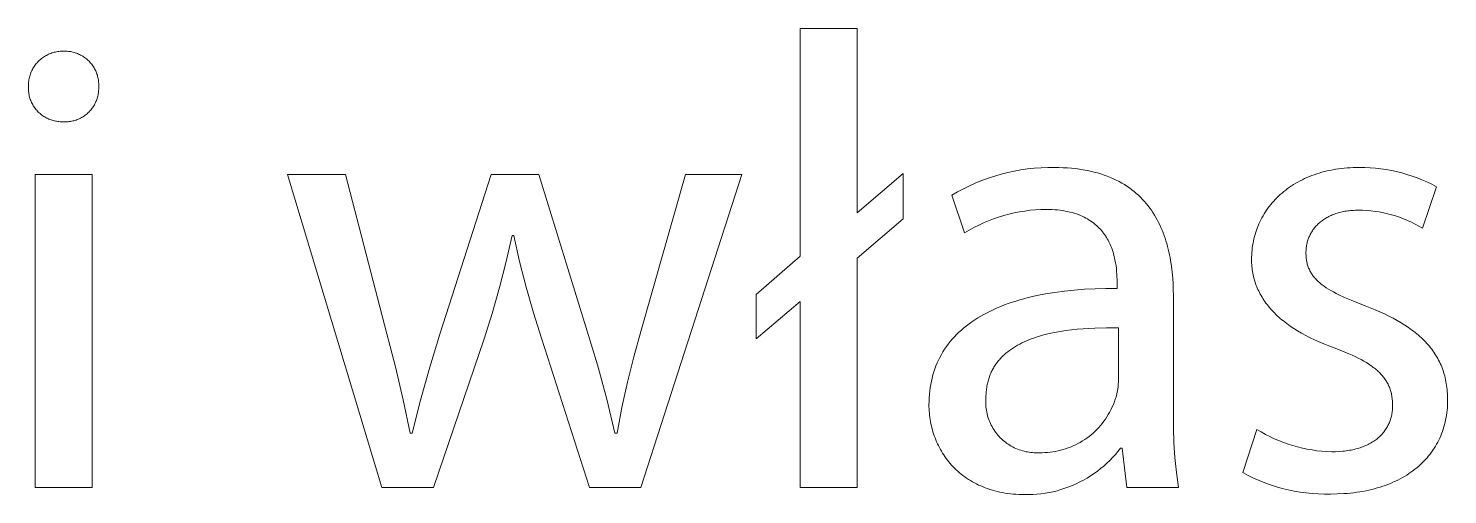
# Model space of a CAD drawing. Header units: millimetres. Extents: x -582 to 3448, y -204 to 2611.
# Drawn here: x 2767 to 2855.6, y -137.2 to -108.1 of the extents above; entities that cross this region are included whole.
import ezdxf

# ---------------------------------------------------------------- set-up
doc = ezdxf.new("R2010")
doc.units = ezdxf.units.MM
doc.header["$MEASUREMENT"] = 0
doc.layers.add('Domyślny', color=7, linetype='Continuous', true_color=0x000000)

msp = doc.modelspace()

# ---------------------------------------------------------------- linework, layer by layer
at = {"layer": 'Domyślny', "color": 18, "lineweight": 15, "true_color": 0x000000}
for p, q in [((2815.176, -122.287), (2815.176, -108.074)), ((2815.176, -108.074), (2818.745, -108.074)), ((2818.745, -108.074), (2818.745, -119.589)), ((2767.932, -109.873), (2767.995, -109.832)), ((2767.995, -109.832), (2768.058, -109.793)), ((2768.058, -109.793), (2768.123, -109.756)), ((2768.123, -109.756), (2768.19, -109.722)), ((2768.19, -109.722), (2768.257, -109.69)), ((2768.257, -109.69), (2768.325, -109.66)), ((2768.325, -109.66), (2768.395, -109.633)), ((2768.395, -109.633), (2768.465, -109.608)), ((2768.465, -109.608), (2768.536, -109.585)), ((2768.536, -109.585), (2768.608, -109.565)), ((2768.608, -109.565), (2768.681, -109.548)), ((2768.681, -109.548), (2768.754, -109.533)), ((2768.754, -109.533), (2768.827, -109.52)), ((2768.827, -109.52), (2768.901, -109.511)), ((2768.901, -109.511), (2768.976, -109.503)), ((2768.976, -109.503), (2769.05, -109.499)), ((2769.05, -109.499), (2769.125, -109.496)), ((2769.125, -109.496), (2769.199, -109.497)), ((2769.199, -109.497), (2769.273, -109.495)), ((2769.273, -109.495), (2769.346, -109.496)), ((2769.346, -109.496), (2769.419, -109.5)), ((2769.419, -109.5), (2769.492, -109.506)), ((2769.492, -109.506), (2769.565, -109.515)), ((2769.565, -109.515), (2769.637, -109.526)), ((2769.637, -109.526), (2769.709, -109.539)), ((2769.709, -109.539), (2769.78, -109.555)), ((2769.78, -109.555), (2769.851, -109.574)), ((2769.851, -109.574), (2769.921, -109.595)), ((2769.921, -109.595), (2769.991, -109.619)), ((2769.991, -109.619), (2770.059, -109.644)), ((2770.059, -109.644), (2770.127, -109.673)), ((2770.127, -109.673), (2770.193, -109.703)), ((2770.193, -109.703), (2770.259, -109.736)), ((2770.259, -109.736), (2770.323, -109.771)), ((2770.323, -109.771), (2770.386, -109.808)), ((2770.386, -109.808), (2770.448, -109.848)), ((2770.448, -109.848), (2770.508, -109.889)), ((2767.18, -110.78), (2767.211, -110.712)), ((2767.211, -110.712), (2767.245, -110.646)), ((2767.245, -110.646), (2767.28, -110.58)), ((2767.28, -110.58), (2767.319, -110.516)), ((2767.319, -110.516), (2767.359, -110.453)), ((2767.359, -110.453), (2767.401, -110.392)), ((2767.401, -110.392), (2767.446, -110.332)), ((2767.446, -110.332), (2767.493, -110.274)), ((2767.493, -110.274), (2767.541, -110.217)), ((2767.541, -110.217), (2767.592, -110.162)), ((2767.592, -110.162), (2767.644, -110.109)), ((2767.644, -110.109), (2767.699, -110.058)), ((2767.699, -110.058), (2767.755, -110.009)), ((2767.755, -110.009), (2767.812, -109.961)), ((2767.812, -109.961), (2767.872, -109.916)), ((2767.872, -109.916), (2767.932, -109.873)), ((2770.508, -109.889), (2770.567, -109.933)), ((2770.567, -109.933), (2770.624, -109.979)), ((2770.624, -109.979), (2770.68, -110.026)), ((2770.68, -110.026), (2770.734, -110.076)), ((2770.734, -110.076), (2770.786, -110.127)), ((2770.786, -110.127), (2770.836, -110.18)), ((2770.836, -110.18), (2770.885, -110.235)), ((2770.885, -110.235), (2770.931, -110.291)), ((2770.931, -110.291), (2770.976, -110.35)), ((2770.976, -110.35), (2771.019, -110.409)), ((2771.019, -110.409), (2771.059, -110.47)), ((2771.059, -110.47), (2771.097, -110.533)), ((2771.097, -110.533), (2771.133, -110.596)), ((2771.133, -110.596), (2771.167, -110.661)), ((2771.167, -110.661), (2771.199, -110.727)), ((2771.199, -110.727), (2771.228, -110.794)), ((2766.997, -111.65), (2766.998, -111.576)), ((2766.998, -111.576), (2767.002, -111.501)), ((2767.002, -111.501), (2767.008, -111.427)), ((2767.008, -111.427), (2767.017, -111.353)), ((2767.017, -111.353), (2767.029, -111.279)), ((2767.029, -111.279), (2767.043, -111.206)), ((2767.043, -111.206), (2767.059, -111.133)), ((2767.059, -111.133), (2767.079, -111.061)), ((2767.079, -111.061), (2767.1, -110.989)), ((2767.1, -110.989), (2767.124, -110.919)), ((2767.124, -110.919), (2767.151, -110.849)), ((2767.151, -110.849), (2767.18, -110.78)), ((2771.228, -110.794), (2771.255, -110.862)), ((2771.255, -110.862), (2771.28, -110.931)), ((2771.28, -110.931), (2771.302, -111.001)), ((2771.302, -111.001), (2771.322, -111.072)), ((2771.322, -111.072), (2771.339, -111.143)), ((2771.339, -111.143), (2771.354, -111.215)), ((2771.354, -111.215), (2771.366, -111.287)), ((2771.366, -111.287), (2771.376, -111.359)), ((2771.376, -111.359), (2771.383, -111.432)), ((2771.383, -111.432), (2771.388, -111.505)), ((2771.388, -111.505), (2771.39, -111.578)), ((2771.39, -111.578), (2771.39, -111.652)), ((2766.998, -111.725), (2766.997, -111.65)), ((2766.997, -111.797), (2766.998, -111.725)), ((2766.998, -111.869), (2766.997, -111.797)), ((2767.001, -111.941), (2766.998, -111.869)), ((2767.007, -112.013), (2767.001, -111.941)), ((2767.016, -112.085), (2767.007, -112.013)), ((2767.027, -112.157), (2767.016, -112.085)), ((2767.04, -112.228), (2767.027, -112.157)), ((2767.056, -112.298), (2767.04, -112.228)), ((2767.074, -112.368), (2767.056, -112.298)), ((2767.095, -112.437), (2767.074, -112.368)), ((2767.118, -112.506), (2767.095, -112.437)), ((2767.144, -112.574), (2767.118, -112.506)), ((2771.269, -112.508), (2771.243, -112.576)), ((2771.292, -112.44), (2771.269, -112.508)), ((2771.312, -112.37), (2771.292, -112.44)), ((2771.331, -112.3), (2771.312, -112.37)), ((2771.346, -112.229), (2771.331, -112.3)), ((2771.36, -112.158), (2771.346, -112.229)), ((2771.37, -112.086), (2771.36, -112.158)), ((2771.379, -112.014), (2771.37, -112.086)), ((2771.384, -111.942), (2771.379, -112.014)), ((2771.388, -111.87), (2771.384, -111.942)), ((2771.39, -111.652), (2771.387, -111.725)), ((2771.387, -111.725), (2771.389, -111.797)), ((2771.389, -111.797), (2771.388, -111.87)), ((2767.171, -112.64), (2767.144, -112.574)), ((2767.201, -112.706), (2767.171, -112.64)), ((2767.234, -112.771), (2767.201, -112.706)), ((2767.268, -112.834), (2767.234, -112.771)), ((2767.305, -112.897), (2767.268, -112.834)), ((2767.343, -112.958), (2767.305, -112.897)), ((2767.384, -113.017), (2767.343, -112.958)), ((2767.427, -113.075), (2767.384, -113.017)), ((2767.472, -113.132), (2767.427, -113.075)), ((2767.519, -113.187), (2767.472, -113.132)), ((2767.567, -113.241), (2767.519, -113.187)), ((2767.618, -113.292), (2767.567, -113.241)), ((2767.67, -113.342), (2767.618, -113.292)), ((2767.724, -113.39), (2767.67, -113.342)), ((2767.779, -113.437), (2767.724, -113.39)), ((2770.663, -113.396), (2770.607, -113.443)), ((2770.717, -113.348), (2770.663, -113.396)), ((2770.769, -113.298), (2770.717, -113.348)), ((2770.819, -113.246), (2770.769, -113.298)), ((2770.868, -113.192), (2770.819, -113.246)), ((2770.915, -113.137), (2770.868, -113.192)), ((2770.96, -113.08), (2770.915, -113.137)), ((2771.003, -113.022), (2770.96, -113.08)), ((2771.044, -112.962), (2771.003, -113.022)), ((2771.083, -112.901), (2771.044, -112.962)), ((2771.119, -112.838), (2771.083, -112.901)), ((2771.154, -112.774), (2771.119, -112.838)), ((2771.186, -112.709), (2771.154, -112.774)), ((2771.216, -112.643), (2771.186, -112.709)), ((2771.243, -112.576), (2771.216, -112.643)), ((2767.837, -113.481), (2767.779, -113.437)), ((2767.895, -113.523), (2767.837, -113.481)), ((2767.955, -113.563), (2767.895, -113.523)), ((2768.017, -113.602), (2767.955, -113.563)), ((2768.079, -113.638), (2768.017, -113.602)), ((2768.143, -113.672), (2768.079, -113.638)), ((2768.208, -113.703), (2768.143, -113.672)), ((2768.274, -113.733), (2768.208, -113.703)), ((2768.341, -113.76), (2768.274, -113.733)), ((2768.409, -113.784), (2768.341, -113.76)), ((2768.478, -113.807), (2768.409, -113.784)), ((2768.547, -113.827), (2768.478, -113.807)), ((2768.617, -113.844), (2768.547, -113.827)), ((2768.688, -113.86), (2768.617, -113.844)), ((2768.759, -113.872), (2768.688, -113.86)), ((2768.83, -113.883), (2768.759, -113.872)), ((2768.902, -113.89), (2768.83, -113.883)), ((2768.974, -113.896), (2768.902, -113.89)), ((2769.047, -113.899), (2768.974, -113.896)), ((2769.119, -113.899), (2769.047, -113.899)), ((2769.191, -113.904), (2769.119, -113.899)), ((2769.264, -113.906), (2769.191, -113.904)), ((2769.336, -113.906), (2769.264, -113.906)), ((2769.409, -113.903), (2769.336, -113.906)), ((2769.481, -113.898), (2769.409, -113.903)), ((2769.553, -113.89), (2769.481, -113.898)), ((2769.625, -113.88), (2769.553, -113.89)), ((2769.696, -113.867), (2769.625, -113.88)), ((2769.767, -113.852), (2769.696, -113.867)), ((2769.837, -113.834), (2769.767, -113.852)), ((2769.907, -113.814), (2769.837, -113.834)), ((2769.976, -113.792), (2769.907, -113.814)), ((2770.044, -113.767), (2769.976, -113.792)), ((2770.111, -113.74), (2770.044, -113.767)), ((2770.177, -113.71), (2770.111, -113.74)), ((2770.242, -113.678), (2770.177, -113.71)), ((2770.306, -113.644), (2770.242, -113.678)), ((2770.369, -113.608), (2770.306, -113.644)), ((2770.431, -113.57), (2770.369, -113.608)), ((2770.491, -113.53), (2770.431, -113.57)), ((2770.55, -113.487), (2770.491, -113.53)), ((2770.607, -113.443), (2770.55, -113.487)), ((2828.548, -116.982), (2828.963, -116.908)), ((2828.963, -116.908), (2829.379, -116.848)), ((2829.379, -116.848), (2829.797, -116.803)), ((2829.797, -116.803), (2830.217, -116.773)), ((2830.217, -116.773), (2830.637, -116.756)), ((2830.637, -116.756), (2831.058, -116.755)), ((2831.058, -116.755), (2831.334, -116.758)), ((2831.334, -116.758), (2831.603, -116.767)), ((2831.603, -116.767), (2831.866, -116.781)), ((2831.866, -116.781), (2832.123, -116.802)), ((2832.123, -116.802), (2832.373, -116.827)), ((2832.373, -116.827), (2832.617, -116.859)), ((2832.617, -116.859), (2832.855, -116.896)), ((2832.855, -116.896), (2833.087, -116.938)), ((2833.087, -116.938), (2833.313, -116.985)), ((2848.082, -116.971), (2848.252, -116.934)), ((2848.252, -116.934), (2848.425, -116.9)), ((2848.425, -116.9), (2848.6, -116.869)), ((2848.6, -116.869), (2848.778, -116.842)), ((2848.778, -116.842), (2848.959, -116.818)), ((2848.959, -116.818), (2849.142, -116.797)), ((2849.142, -116.797), (2849.328, -116.781)), ((2849.328, -116.781), (2849.516, -116.768)), ((2849.516, -116.768), (2849.707, -116.758)), ((2849.707, -116.758), (2849.9, -116.753)), ((2849.9, -116.753), (2850.096, -116.751)), ((2850.096, -116.751), (2850.43, -116.754)), ((2850.43, -116.754), (2850.763, -116.769)), ((2850.763, -116.769), (2851.096, -116.795)), ((2851.096, -116.795), (2851.428, -116.832)), ((2851.428, -116.832), (2851.758, -116.88)), ((2851.758, -116.88), (2852.087, -116.939)), ((2852.087, -116.939), (2852.413, -117.01)), ((2767.428, -117.2), (2770.984, -117.2)), ((2767.428, -136.727), (2767.428, -117.2)), ((2770.984, -117.2), (2770.984, -136.727)), ((2789.069, -136.726), (2783.163, -117.199)), ((2783.163, -117.199), (2786.8, -117.199)), ((2786.8, -117.199), (2789.377, -127.13)), ((2792.679, -127.157), (2795.886, -117.199)), ((2795.886, -117.199), (2798.866, -117.199)), ((2798.866, -117.199), (2801.885, -126.969)), ((2805.24, -126.996), (2808.018, -117.199)), ((2811.535, -117.199), (2805.24, -136.726)), ((2808.018, -117.199), (2811.535, -117.199)), ((2818.745, -119.589), (2821.604, -117.12)), ((2821.604, -117.12), (2821.604, -119.952)), ((2825.756, -117.894), (2826.14, -117.722)), ((2826.14, -117.722), (2826.53, -117.565)), ((2826.53, -117.565), (2826.925, -117.42)), ((2826.925, -117.42), (2827.325, -117.29)), ((2827.325, -117.29), (2827.729, -117.173)), ((2827.729, -117.173), (2828.137, -117.071)), ((2828.137, -117.071), (2828.548, -116.982)), ((2833.313, -116.985), (2833.533, -117.037)), ((2833.533, -117.037), (2833.747, -117.095)), ((2833.747, -117.095), (2833.955, -117.157)), ((2833.955, -117.157), (2834.158, -117.224)), ((2834.158, -117.224), (2834.354, -117.296)), ((2834.354, -117.296), (2834.545, -117.373)), ((2834.545, -117.373), (2834.731, -117.454)), ((2834.731, -117.454), (2834.911, -117.539)), ((2834.911, -117.539), (2835.086, -117.629)), ((2835.086, -117.629), (2835.255, -117.723)), ((2835.255, -117.723), (2835.419, -117.821)), ((2835.419, -117.821), (2835.578, -117.923)), ((2845.859, -117.901), (2845.987, -117.819)), ((2845.987, -117.819), (2846.118, -117.74)), ((2846.118, -117.74), (2846.252, -117.664)), ((2846.252, -117.664), (2846.389, -117.59)), ((2846.389, -117.59), (2846.529, -117.519)), ((2846.529, -117.519), (2846.672, -117.45)), ((2846.672, -117.45), (2846.818, -117.385)), ((2846.818, -117.385), (2846.966, -117.323)), ((2846.966, -117.323), (2847.117, -117.263)), ((2847.117, -117.263), (2847.271, -117.207)), ((2847.271, -117.207), (2847.428, -117.153)), ((2847.428, -117.153), (2847.587, -117.103)), ((2847.587, -117.103), (2847.749, -117.056)), ((2847.749, -117.056), (2847.914, -117.012)), ((2847.914, -117.012), (2848.082, -116.971)), ((2852.413, -117.01), (2852.737, -117.091)), ((2852.737, -117.091), (2853.057, -117.183)), ((2853.057, -117.183), (2853.375, -117.286)), ((2853.375, -117.286), (2853.689, -117.4)), ((2853.689, -117.4), (2853.999, -117.524)), ((2853.999, -117.524), (2854.304, -117.659)), ((2854.304, -117.659), (2854.605, -117.804)), ((2854.605, -117.804), (2854.901, -117.959)), ((2824.642, -118.486), (2825.007, -118.276)), ((2825.448, -120.835), (2824.642, -118.486)), ((2825.007, -118.276), (2825.378, -118.078)), ((2825.378, -118.078), (2825.756, -117.894)), ((2835.578, -117.923), (2835.732, -118.029)), ((2835.732, -118.029), (2835.881, -118.139)), ((2835.881, -118.139), (2836.024, -118.252)), ((2836.024, -118.252), (2836.163, -118.37)), ((2836.163, -118.37), (2836.297, -118.49)), ((2836.297, -118.49), (2836.426, -118.615)), ((2836.426, -118.615), (2836.551, -118.742)), ((2844.84, -118.749), (2844.941, -118.645)), ((2844.941, -118.645), (2845.045, -118.544)), ((2845.045, -118.544), (2845.152, -118.445)), ((2845.152, -118.445), (2845.262, -118.348)), ((2845.262, -118.348), (2845.376, -118.254)), ((2845.376, -118.254), (2845.492, -118.162)), ((2845.492, -118.162), (2845.611, -118.073)), ((2845.611, -118.073), (2845.734, -117.986)), ((2845.734, -117.986), (2845.859, -117.901)), ((2854.901, -117.959), (2854.028, -120.549)), ((2828.539, -119.588), (2828.213, -119.664)), ((2828.868, -119.523), (2828.539, -119.588)), ((2829.199, -119.47), (2828.868, -119.523)), ((2829.531, -119.428), (2829.199, -119.47)), ((2829.865, -119.398), (2829.531, -119.428)), ((2830.199, -119.379), (2829.865, -119.398)), ((2830.534, -119.372), (2830.199, -119.379)), ((2830.718, -119.374), (2830.534, -119.372)), ((2830.898, -119.38), (2830.718, -119.374)), ((2831.072, -119.391), (2830.898, -119.38)), ((2831.241, -119.405), (2831.072, -119.391)), ((2831.405, -119.423), (2831.241, -119.405)), ((2831.564, -119.445), (2831.405, -119.423)), ((2831.719, -119.471), (2831.564, -119.445)), ((2831.869, -119.5), (2831.719, -119.471)), ((2832.014, -119.533), (2831.869, -119.5)), ((2832.155, -119.569), (2832.014, -119.533)), ((2832.291, -119.609), (2832.155, -119.569)), ((2832.423, -119.651), (2832.291, -119.609)), ((2836.551, -118.742), (2836.671, -118.873)), ((2836.671, -118.873), (2836.786, -119.007)), ((2836.786, -119.007), (2836.897, -119.145)), ((2836.897, -119.145), (2837.003, -119.285)), ((2837.003, -119.285), (2837.105, -119.428)), ((2837.105, -119.428), (2837.202, -119.573)), ((2837.202, -119.573), (2837.296, -119.722)), ((2844.147, -119.65), (2844.223, -119.53)), ((2844.223, -119.53), (2844.301, -119.413)), ((2844.301, -119.413), (2844.383, -119.297)), ((2844.383, -119.297), (2844.468, -119.184)), ((2844.468, -119.184), (2844.556, -119.072)), ((2844.556, -119.072), (2844.648, -118.962)), ((2844.648, -118.962), (2844.742, -118.854)), ((2844.742, -118.854), (2844.84, -118.749)), ((2848.694, -119.608), (2848.617, -119.633)), ((2848.772, -119.585), (2848.694, -119.608)), ((2848.851, -119.563), (2848.772, -119.585)), ((2848.932, -119.543), (2848.851, -119.563)), ((2849.014, -119.524), (2848.932, -119.543)), ((2849.098, -119.506), (2849.014, -119.524)), ((2849.184, -119.49), (2849.098, -119.506)), ((2849.27, -119.476), (2849.184, -119.49)), ((2849.359, -119.464), (2849.27, -119.476)), ((2849.448, -119.453), (2849.359, -119.464)), ((2849.539, -119.443), (2849.448, -119.453)), ((2849.632, -119.435), (2849.539, -119.443)), ((2849.725, -119.429), (2849.632, -119.435)), ((2849.821, -119.425), (2849.725, -119.429)), ((2849.917, -119.422), (2849.821, -119.425)), ((2850.015, -119.421), (2849.917, -119.422)), ((2850.279, -119.425), (2850.015, -119.421)), ((2850.543, -119.438), (2850.279, -119.425)), ((2850.806, -119.46), (2850.543, -119.438)), ((2851.068, -119.491), (2850.806, -119.46)), ((2851.329, -119.531), (2851.068, -119.491)), ((2851.588, -119.58), (2851.329, -119.531)), ((2851.845, -119.638), (2851.588, -119.58)), ((2821.604, -119.952), (2818.745, -122.421)), ((2826.327, -120.35), (2826.029, -120.501)), ((2826.631, -120.209), (2826.327, -120.35)), ((2826.94, -120.078), (2826.631, -120.209)), ((2827.253, -119.958), (2826.94, -120.078)), ((2827.569, -119.849), (2827.253, -119.958)), ((2827.89, -119.751), (2827.569, -119.849)), ((2828.213, -119.664), (2827.89, -119.751)), ((2832.55, -119.697), (2832.423, -119.651)), ((2832.674, -119.746), (2832.55, -119.697)), ((2832.793, -119.798), (2832.674, -119.746)), ((2832.908, -119.852), (2832.793, -119.798)), ((2833.019, -119.909), (2832.908, -119.852)), ((2833.125, -119.969), (2833.019, -119.909)), ((2833.228, -120.032), (2833.125, -119.969)), ((2833.328, -120.096), (2833.228, -120.032)), ((2833.423, -120.164), (2833.328, -120.096)), ((2833.515, -120.233), (2833.423, -120.164)), ((2833.603, -120.305), (2833.515, -120.233)), ((2833.687, -120.378), (2833.603, -120.305)), ((2833.768, -120.454), (2833.687, -120.378)), ((2833.846, -120.531), (2833.768, -120.454)), ((2837.296, -119.722), (2837.385, -119.873)), ((2837.385, -119.873), (2837.47, -120.026)), ((2837.47, -120.026), (2837.551, -120.182)), ((2837.551, -120.182), (2837.629, -120.34)), ((2837.629, -120.34), (2837.702, -120.501)), ((2843.714, -120.533), (2843.766, -120.402)), ((2843.766, -120.402), (2843.821, -120.272)), ((2843.821, -120.272), (2843.879, -120.145)), ((2843.879, -120.145), (2843.941, -120.018)), ((2843.941, -120.018), (2844.007, -119.894)), ((2844.007, -119.894), (2844.075, -119.771)), ((2844.075, -119.771), (2844.147, -119.65)), ((2847.312, -120.497), (2847.271, -120.548)), ((2847.355, -120.446), (2847.312, -120.497)), ((2847.4, -120.396), (2847.355, -120.446)), ((2847.446, -120.347), (2847.4, -120.396)), ((2847.494, -120.299), (2847.446, -120.347)), ((2847.544, -120.252), (2847.494, -120.299)), ((2847.595, -120.207), (2847.544, -120.252)), ((2847.647, -120.162), (2847.595, -120.207)), ((2847.701, -120.118), (2847.647, -120.162)), ((2847.757, -120.076), (2847.701, -120.118)), ((2847.814, -120.034), (2847.757, -120.076)), ((2847.873, -119.994), (2847.814, -120.034)), ((2847.933, -119.955), (2847.873, -119.994)), ((2847.994, -119.917), (2847.933, -119.955)), ((2848.058, -119.88), (2847.994, -119.917)), ((2848.122, -119.845), (2848.058, -119.88)), ((2848.189, -119.81), (2848.122, -119.845)), ((2848.256, -119.777), (2848.189, -119.81)), ((2848.325, -119.746), (2848.256, -119.777)), ((2848.396, -119.716), (2848.325, -119.746)), ((2848.468, -119.687), (2848.396, -119.716)), ((2848.542, -119.659), (2848.468, -119.687)), ((2848.617, -119.633), (2848.542, -119.659)), ((2852.101, -119.705), (2851.845, -119.638)), ((2852.353, -119.781), (2852.101, -119.705)), ((2852.603, -119.865), (2852.353, -119.781)), ((2852.85, -119.958), (2852.603, -119.865)), ((2853.094, -120.06), (2852.85, -119.958)), ((2853.334, -120.17), (2853.094, -120.06)), ((2853.569, -120.288), (2853.334, -120.17)), ((2853.801, -120.415), (2853.569, -120.288)), ((2854.028, -120.549), (2853.801, -120.415)), ((2797.201, -120.997), (2796.828, -122.628)), ((2797.295, -120.997), (2797.201, -120.997)), ((2797.664, -122.617), (2797.295, -120.997)), ((2825.735, -120.663), (2825.448, -120.835)), ((2826.029, -120.501), (2825.735, -120.663)), ((2833.92, -120.61), (2833.846, -120.531)), ((2833.991, -120.691), (2833.92, -120.61)), ((2834.059, -120.774), (2833.991, -120.691)), ((2834.123, -120.857), (2834.059, -120.774)), ((2834.185, -120.943), (2834.123, -120.857)), ((2834.243, -121.029), (2834.185, -120.943)), ((2834.299, -121.117), (2834.243, -121.029)), ((2834.352, -121.206), (2834.299, -121.117)), ((2834.402, -121.296), (2834.352, -121.206)), ((2834.449, -121.386), (2834.402, -121.296)), ((2837.702, -120.501), (2837.772, -120.663)), ((2837.772, -120.663), (2837.837, -120.827)), ((2837.837, -120.827), (2837.899, -120.994)), ((2837.899, -120.994), (2837.958, -121.162)), ((2837.958, -121.162), (2838.013, -121.332)), ((2838.013, -121.332), (2838.064, -121.503)), ((2843.449, -121.486), (2843.476, -121.346)), ((2843.476, -121.346), (2843.507, -121.208)), ((2843.507, -121.208), (2843.541, -121.07)), ((2843.541, -121.07), (2843.579, -120.934)), ((2843.579, -120.934), (2843.621, -120.799)), ((2843.621, -120.799), (2843.665, -120.665)), ((2843.665, -120.665), (2843.714, -120.533)), ((2846.856, -121.358), (2846.838, -121.421)), ((2846.875, -121.295), (2846.856, -121.358)), ((2846.895, -121.234), (2846.875, -121.295)), ((2846.918, -121.172), (2846.895, -121.234)), ((2846.942, -121.112), (2846.918, -121.172)), ((2846.967, -121.052), (2846.942, -121.112)), ((2846.995, -120.993), (2846.967, -121.052)), ((2847.024, -120.935), (2846.995, -120.993)), ((2847.054, -120.877), (2847.024, -120.935)), ((2847.086, -120.82), (2847.054, -120.877)), ((2847.12, -120.764), (2847.086, -120.82)), ((2847.155, -120.709), (2847.12, -120.764)), ((2847.192, -120.655), (2847.155, -120.709)), ((2847.231, -120.601), (2847.192, -120.655)), ((2847.271, -120.548), (2847.231, -120.601)), ((2834.494, -121.478), (2834.449, -121.386)), ((2834.536, -121.57), (2834.494, -121.478)), ((2834.575, -121.663), (2834.536, -121.57)), ((2834.613, -121.756), (2834.575, -121.663)), ((2834.647, -121.849), (2834.613, -121.756)), ((2834.68, -121.943), (2834.647, -121.849)), ((2834.71, -122.038), (2834.68, -121.943)), ((2834.739, -122.132), (2834.71, -122.038)), ((2834.765, -122.226), (2834.739, -122.132)), ((2834.789, -122.321), (2834.765, -122.226)), ((2838.064, -121.503), (2838.113, -121.676)), ((2838.113, -121.676), (2838.157, -121.85)), ((2838.157, -121.85), (2838.199, -122.026)), ((2838.199, -122.026), (2838.237, -122.203)), ((2838.237, -122.203), (2838.273, -122.381)), ((2843.361, -122.348), (2843.366, -122.202)), ((2843.366, -122.202), (2843.375, -122.057)), ((2843.375, -122.057), (2843.388, -121.913)), ((2843.388, -121.913), (2843.405, -121.77)), ((2843.405, -121.77), (2843.425, -121.627)), ((2843.425, -121.627), (2843.449, -121.486)), ((2846.755, -122.011), (2846.754, -122.079)), ((2846.754, -122.079), (2846.755, -122.154)), ((2846.758, -121.944), (2846.755, -122.011)), ((2846.755, -122.154), (2846.758, -122.228)), ((2846.762, -121.877), (2846.758, -121.944)), ((2846.758, -122.228), (2846.762, -122.301)), ((2846.768, -121.81), (2846.762, -121.877)), ((2846.775, -121.744), (2846.768, -121.81)), ((2846.785, -121.678), (2846.775, -121.744)), ((2846.795, -121.613), (2846.785, -121.678)), ((2846.808, -121.548), (2846.795, -121.613)), ((2846.822, -121.484), (2846.808, -121.548)), ((2846.838, -121.421), (2846.822, -121.484)), ((2796.828, -122.628), (2796.41, -124.248)), ((2798.076, -124.228), (2797.664, -122.617)), ((2812.438, -124.676), (2815.176, -122.287)), ((2818.745, -122.421), (2818.745, -136.727)), ((2834.811, -122.415), (2834.789, -122.321)), ((2834.831, -122.508), (2834.811, -122.415)), ((2834.867, -122.695), (2834.831, -122.508)), ((2834.896, -122.879), (2834.867, -122.695)), ((2834.919, -123.06), (2834.896, -122.879)), ((2834.936, -123.238), (2834.919, -123.06)), ((2838.273, -122.381), (2838.305, -122.56)), ((2838.305, -122.56), (2838.36, -122.921)), ((2838.36, -122.921), (2838.405, -123.285)), ((2843.359, -122.495), (2843.361, -122.348)), ((2843.36, -122.604), (2843.359, -122.495)), ((2843.364, -122.713), (2843.36, -122.604)), ((2843.37, -122.82), (2843.364, -122.713)), ((2843.378, -122.928), (2843.37, -122.82)), ((2843.389, -123.035), (2843.378, -122.928)), ((2843.403, -123.141), (2843.389, -123.035)), ((2843.419, -123.246), (2843.403, -123.141)), ((2846.762, -122.301), (2846.768, -122.373)), ((2846.768, -122.373), (2846.775, -122.443)), ((2846.775, -122.443), (2846.785, -122.513)), ((2846.785, -122.513), (2846.796, -122.581)), ((2846.796, -122.581), (2846.809, -122.648)), ((2846.809, -122.648), (2846.823, -122.714)), ((2846.823, -122.714), (2846.84, -122.778)), ((2846.84, -122.778), (2846.858, -122.842)), ((2846.858, -122.842), (2846.878, -122.905)), ((2846.878, -122.905), (2846.899, -122.967)), ((2846.899, -122.967), (2846.922, -123.027)), ((2846.922, -123.027), (2846.948, -123.087)), ((2846.948, -123.087), (2846.974, -123.146)), ((2846.974, -123.146), (2847.003, -123.204)), ((2834.949, -123.411), (2834.936, -123.238)), ((2834.957, -123.578), (2834.949, -123.411)), ((2834.962, -123.74), (2834.957, -123.578)), ((2834.963, -123.895), (2834.962, -123.74)), ((2834.963, -124.297), (2834.963, -123.895)), ((2838.405, -123.285), (2838.438, -123.651)), ((2838.438, -123.651), (2838.461, -124.018)), ((2838.461, -124.018), (2838.475, -124.386)), ((2843.437, -123.351), (2843.419, -123.246)), ((2843.458, -123.455), (2843.437, -123.351)), ((2843.481, -123.559), (2843.458, -123.455)), ((2843.507, -123.662), (2843.481, -123.559)), ((2843.535, -123.764), (2843.507, -123.662)), ((2843.566, -123.866), (2843.535, -123.764)), ((2843.599, -123.967), (2843.566, -123.866)), ((2843.635, -124.067), (2843.599, -123.967)), ((2847.003, -123.204), (2847.034, -123.261)), ((2847.034, -123.261), (2847.066, -123.317)), ((2847.066, -123.317), (2847.1, -123.373)), ((2847.1, -123.373), (2847.136, -123.427)), ((2847.136, -123.427), (2847.173, -123.481)), ((2847.173, -123.481), (2847.213, -123.534)), ((2847.213, -123.534), (2847.254, -123.586)), ((2847.254, -123.586), (2847.297, -123.638)), ((2847.297, -123.638), (2847.342, -123.689)), ((2847.342, -123.689), (2847.389, -123.74)), ((2847.389, -123.74), (2847.437, -123.789)), ((2847.437, -123.789), (2847.488, -123.839)), ((2847.488, -123.839), (2847.54, -123.887)), ((2847.54, -123.887), (2847.594, -123.935)), ((2847.594, -123.935), (2847.65, -123.983)), ((2847.65, -123.983), (2847.708, -124.03)), ((2847.708, -124.03), (2847.768, -124.077)), ((2796.41, -124.248), (2795.948, -125.857)), ((2798.53, -125.826), (2798.076, -124.228)), ((2812.438, -127.454), (2812.438, -124.676)), ((2829.152, -124.943), (2829.411, -124.876)), ((2829.411, -124.876), (2829.946, -124.752)), ((2829.946, -124.752), (2830.502, -124.643)), ((2830.502, -124.643), (2831.078, -124.549)), ((2831.078, -124.549), (2831.675, -124.469)), ((2831.675, -124.469), (2832.293, -124.404)), ((2832.293, -124.404), (2832.93, -124.355)), ((2832.93, -124.355), (2833.588, -124.32)), ((2833.588, -124.32), (2834.266, -124.301)), ((2834.266, -124.301), (2834.963, -124.297)), ((2838.475, -124.386), (2838.479, -124.753)), ((2838.479, -124.753), (2838.479, -132.054)), ((2843.673, -124.166), (2843.635, -124.067)), ((2843.714, -124.265), (2843.673, -124.166)), ((2843.757, -124.363), (2843.714, -124.265)), ((2843.803, -124.461), (2843.757, -124.363)), ((2843.851, -124.557), (2843.803, -124.461)), ((2843.902, -124.653), (2843.851, -124.557)), ((2843.955, -124.749), (2843.902, -124.653)), ((2844.011, -124.843), (2843.955, -124.749)), ((2844.069, -124.937), (2844.011, -124.843)), ((2847.768, -124.077), (2847.829, -124.123)), ((2847.829, -124.123), (2847.893, -124.169)), ((2847.893, -124.169), (2848.025, -124.259)), ((2848.025, -124.259), (2848.166, -124.348)), ((2848.166, -124.348), (2848.314, -124.436)), ((2848.314, -124.436), (2848.469, -124.524)), ((2848.469, -124.524), (2848.633, -124.61)), ((2848.633, -124.61), (2848.804, -124.696)), ((2848.804, -124.696), (2849.17, -124.868)), ((2849.17, -124.868), (2849.567, -125.04)), ((2815.176, -125.119), (2812.438, -127.454)), ((2815.176, -136.727), (2815.176, -125.119)), ((2826.848, -125.815), (2827.054, -125.712)), ((2827.054, -125.712), (2827.266, -125.612)), ((2827.266, -125.612), (2827.483, -125.516)), ((2827.483, -125.516), (2827.705, -125.424)), ((2827.705, -125.424), (2827.933, -125.335)), ((2827.933, -125.335), (2828.166, -125.249)), ((2828.166, -125.249), (2828.404, -125.167)), ((2828.404, -125.167), (2828.648, -125.089)), ((2828.648, -125.089), (2828.897, -125.015)), ((2828.897, -125.015), (2829.152, -124.943)), ((2844.13, -125.03), (2844.069, -124.937)), ((2844.194, -125.123), (2844.13, -125.03)), ((2844.259, -125.214), (2844.194, -125.123)), ((2844.328, -125.305), (2844.259, -125.214)), ((2844.399, -125.395), (2844.328, -125.305)), ((2844.472, -125.484), (2844.399, -125.395)), ((2844.548, -125.573), (2844.472, -125.484)), ((2844.627, -125.66), (2844.548, -125.573)), ((2844.708, -125.747), (2844.627, -125.66)), ((2844.792, -125.833), (2844.708, -125.747)), ((2849.567, -125.04), (2850.458, -125.394)), ((2850.458, -125.394), (2850.772, -125.516)), ((2850.772, -125.516), (2851.076, -125.64)), ((2851.076, -125.64), (2851.37, -125.767)), ((2851.37, -125.767), (2851.654, -125.897)), ((2795.948, -125.857), (2795.443, -127.452)), ((2799.027, -127.412), (2798.53, -125.826)), ((2825.398, -126.766), (2825.56, -126.635)), ((2825.56, -126.635), (2825.727, -126.508)), ((2825.727, -126.508), (2825.9, -126.384)), ((2825.9, -126.384), (2826.079, -126.263)), ((2826.079, -126.263), (2826.263, -126.146)), ((2826.263, -126.146), (2826.453, -126.032)), ((2826.453, -126.032), (2826.648, -125.922)), ((2826.648, -125.922), (2826.848, -125.815)), ((2844.878, -125.919), (2844.792, -125.833)), ((2844.967, -126.003), (2844.878, -125.919)), ((2845.059, -126.087), (2844.967, -126.003)), ((2845.153, -126.17), (2845.059, -126.087)), ((2845.249, -126.252), (2845.153, -126.17)), ((2845.348, -126.333), (2845.249, -126.252)), ((2845.554, -126.492), (2845.348, -126.333)), ((2845.771, -126.649), (2845.554, -126.492)), ((2845.998, -126.801), (2845.771, -126.649)), ((2851.654, -125.897), (2851.929, -126.03)), ((2851.929, -126.03), (2852.194, -126.166)), ((2852.194, -126.166), (2852.449, -126.305)), ((2852.449, -126.305), (2852.694, -126.448)), ((2852.694, -126.448), (2852.929, -126.594)), ((2852.929, -126.594), (2853.155, -126.744)), ((2789.377, -127.13), (2789.912, -129.189)), ((2792.057, -129.206), (2792.679, -127.157)), ((2795.443, -127.452), (2792.289, -136.726)), ((2802.019, -136.726), (2799.027, -127.412)), ((2801.885, -126.969), (2802.525, -129.077)), ((2804.795, -128.565), (2805.24, -126.996)), ((2824.546, -127.624), (2824.674, -127.472)), ((2824.674, -127.472), (2824.808, -127.324)), ((2824.808, -127.324), (2824.947, -127.18)), ((2824.947, -127.18), (2825.092, -127.039)), ((2825.092, -127.039), (2825.242, -126.901)), ((2825.242, -126.901), (2825.398, -126.766)), ((2829.309, -127.572), (2829.165, -127.636)), ((2829.455, -127.511), (2829.309, -127.572)), ((2829.605, -127.453), (2829.455, -127.511)), ((2829.758, -127.398), (2829.605, -127.453)), ((2829.913, -127.346), (2829.758, -127.398)), ((2830.07, -127.296), (2829.913, -127.346)), ((2830.23, -127.248), (2830.07, -127.296)), ((2830.392, -127.204), (2830.23, -127.248)), ((2830.723, -127.122), (2830.392, -127.204)), ((2831.062, -127.05), (2830.723, -127.122)), ((2831.407, -126.986), (2831.062, -127.05)), ((2831.759, -126.932), (2831.407, -126.986)), ((2832.115, -126.886), (2831.759, -126.932)), ((2832.476, -126.848), (2832.115, -126.886)), ((2832.84, -126.817), (2832.476, -126.848)), ((2833.207, -126.794), (2832.84, -126.817)), ((2833.575, -126.777), (2833.207, -126.794)), ((2834.311, -126.761), (2833.575, -126.777)), ((2835.043, -126.767), (2834.311, -126.761)), ((2835.043, -130.149), (2835.043, -126.767)), ((2846.235, -126.951), (2845.998, -126.801)), ((2846.483, -127.096), (2846.235, -126.951)), ((2846.741, -127.238), (2846.483, -127.096)), ((2847.01, -127.377), (2846.741, -127.238)), ((2847.289, -127.511), (2847.01, -127.377)), ((2847.579, -127.642), (2847.289, -127.511)), ((2853.155, -126.744), (2853.371, -126.898)), ((2853.371, -126.898), (2853.475, -126.976)), ((2853.475, -126.976), (2853.577, -127.055)), ((2853.577, -127.055), (2853.676, -127.136)), ((2853.676, -127.136), (2853.773, -127.217)), ((2853.773, -127.217), (2853.867, -127.3)), ((2853.867, -127.3), (2853.959, -127.383)), ((2853.959, -127.383), (2854.048, -127.468)), ((2854.048, -127.468), (2854.135, -127.554)), ((2854.135, -127.554), (2854.22, -127.641)), ((2823.901, -128.602), (2823.994, -128.43)), ((2823.994, -128.43), (2824.093, -128.262)), ((2824.093, -128.262), (2824.198, -128.098)), ((2824.198, -128.098), (2824.308, -127.936)), ((2824.308, -127.936), (2824.424, -127.778)), ((2824.424, -127.778), (2824.546, -127.624)), ((2827.913, -128.444), (2827.86, -128.493)), ((2827.966, -128.396), (2827.913, -128.444)), ((2828.021, -128.348), (2827.966, -128.396)), ((2828.076, -128.302), (2828.021, -128.348)), ((2828.133, -128.256), (2828.076, -128.302)), ((2828.249, -128.168), (2828.133, -128.256)), ((2828.369, -128.082), (2828.249, -128.168)), ((2828.493, -128), (2828.369, -128.082)), ((2828.621, -127.921), (2828.493, -128)), ((2828.752, -127.845), (2828.621, -127.921)), ((2828.886, -127.772), (2828.752, -127.845)), ((2829.024, -127.703), (2828.886, -127.772)), ((2829.165, -127.636), (2829.024, -127.703)), ((2847.879, -127.769), (2847.579, -127.642)), ((2848.191, -127.892), (2847.879, -127.769)), ((2848.512, -128.011), (2848.191, -127.892)), ((2848.987, -128.192), (2848.512, -128.011)), ((2849.424, -128.373), (2848.987, -128.192)), ((2849.63, -128.465), (2849.424, -128.373)), ((2849.826, -128.556), (2849.63, -128.465)), ((2854.22, -127.641), (2854.302, -127.729)), ((2854.302, -127.729), (2854.381, -127.818)), ((2854.381, -127.818), (2854.458, -127.909)), ((2854.458, -127.909), (2854.532, -128)), ((2854.532, -128), (2854.604, -128.093)), ((2854.604, -128.093), (2854.674, -128.187)), ((2854.674, -128.187), (2854.741, -128.283)), ((2854.741, -128.283), (2854.805, -128.38)), ((2854.805, -128.38), (2854.867, -128.478)), ((2789.912, -129.189), (2790.395, -131.261)), ((2791.484, -131.268), (2792.057, -129.206)), ((2802.525, -129.077), (2803.102, -131.202)), ((2804.398, -130.147), (2804.795, -128.565)), ((2823.524, -129.507), (2823.588, -129.319)), ((2823.588, -129.319), (2823.657, -129.135)), ((2823.657, -129.135), (2823.733, -128.954)), ((2823.733, -128.954), (2823.814, -128.776)), ((2823.814, -128.776), (2823.901, -128.602)), ((2827.207, -129.338), (2827.173, -129.402)), ((2827.242, -129.275), (2827.207, -129.338)), ((2827.279, -129.213), (2827.242, -129.275)), ((2827.316, -129.152), (2827.279, -129.213)), ((2827.355, -129.092), (2827.316, -129.152)), ((2827.395, -129.033), (2827.355, -129.092)), ((2827.436, -128.975), (2827.395, -129.033)), ((2827.479, -128.918), (2827.436, -128.975)), ((2827.523, -128.861), (2827.479, -128.918)), ((2827.567, -128.806), (2827.523, -128.861)), ((2827.613, -128.752), (2827.567, -128.806)), ((2827.661, -128.698), (2827.613, -128.752)), ((2827.709, -128.646), (2827.661, -128.698)), ((2827.758, -128.594), (2827.709, -128.646)), ((2827.809, -128.543), (2827.758, -128.594)), ((2827.86, -128.493), (2827.809, -128.543)), ((2850.014, -128.649), (2849.826, -128.556)), ((2850.192, -128.742), (2850.014, -128.649)), ((2850.363, -128.837), (2850.192, -128.742)), ((2850.525, -128.932), (2850.363, -128.837)), ((2850.678, -129.029), (2850.525, -128.932)), ((2850.823, -129.127), (2850.678, -129.029)), ((2850.893, -129.177), (2850.823, -129.127)), ((2850.96, -129.227), (2850.893, -129.177)), ((2851.026, -129.278), (2850.96, -129.227)), ((2851.089, -129.329), (2851.026, -129.278)), ((2851.151, -129.38), (2851.089, -129.329)), ((2854.867, -128.478), (2854.927, -128.577)), ((2854.927, -128.577), (2854.984, -128.678)), ((2854.984, -128.678), (2855.038, -128.78)), ((2855.038, -128.78), (2855.09, -128.883)), ((2855.09, -128.883), (2855.14, -128.988)), ((2855.14, -128.988), (2855.186, -129.095)), ((2855.186, -129.095), (2855.231, -129.202)), ((2855.231, -129.202), (2855.273, -129.312)), ((2855.273, -129.312), (2855.312, -129.422)), ((2804.05, -131.741), (2804.398, -130.147)), ((2823.33, -130.289), (2823.37, -130.089)), ((2823.37, -130.089), (2823.415, -129.892)), ((2823.415, -129.892), (2823.467, -129.698)), ((2823.467, -129.698), (2823.524, -129.507)), ((2826.888, -130.17), (2826.87, -130.247)), ((2826.907, -130.095), (2826.888, -130.17)), ((2826.927, -130.021), (2826.907, -130.095)), ((2826.949, -129.949), (2826.927, -130.021)), ((2826.973, -129.877), (2826.949, -129.949)), ((2826.997, -129.806), (2826.973, -129.877)), ((2827.023, -129.736), (2826.997, -129.806)), ((2827.05, -129.667), (2827.023, -129.736)), ((2827.079, -129.599), (2827.05, -129.667)), ((2827.109, -129.532), (2827.079, -129.599)), ((2827.14, -129.467), (2827.109, -129.532)), ((2827.173, -129.402), (2827.14, -129.467)), ((2835.04, -130.253), (2835.043, -130.149)), ((2851.211, -129.432), (2851.151, -129.38)), ((2851.268, -129.484), (2851.211, -129.432)), ((2851.324, -129.537), (2851.268, -129.484)), ((2851.378, -129.591), (2851.324, -129.537)), ((2851.43, -129.645), (2851.378, -129.591)), ((2851.48, -129.699), (2851.43, -129.645)), ((2851.528, -129.754), (2851.48, -129.699)), ((2851.574, -129.81), (2851.528, -129.754)), ((2851.618, -129.866), (2851.574, -129.81)), ((2851.661, -129.923), (2851.618, -129.866)), ((2851.701, -129.981), (2851.661, -129.923)), ((2851.74, -130.039), (2851.701, -129.981)), ((2851.777, -130.098), (2851.74, -130.039)), ((2851.812, -130.158), (2851.777, -130.098)), ((2851.846, -130.218), (2851.812, -130.158)), ((2851.878, -130.28), (2851.846, -130.218)), ((2855.312, -129.422), (2855.349, -129.534)), ((2855.349, -129.534), (2855.383, -129.648)), ((2855.383, -129.648), (2855.415, -129.763)), ((2855.415, -129.763), (2855.444, -129.88)), ((2855.444, -129.88), (2855.471, -129.998)), ((2855.471, -129.998), (2855.495, -130.118)), ((2855.495, -130.118), (2855.517, -130.24)), ((2855.517, -130.24), (2855.536, -130.363)), ((2823.223, -131.338), (2823.232, -131.122)), ((2823.232, -131.122), (2823.248, -130.909)), ((2823.248, -130.909), (2823.269, -130.699)), ((2823.269, -130.699), (2823.296, -130.493)), ((2823.296, -130.493), (2823.33, -130.289)), ((2826.777, -131.067), (2826.776, -131.155)), ((2826.78, -130.98), (2826.777, -131.067)), ((2826.784, -130.894), (2826.78, -130.98)), ((2826.789, -130.809), (2826.784, -130.894)), ((2826.796, -130.726), (2826.789, -130.809)), ((2826.805, -130.643), (2826.796, -130.726)), ((2826.815, -130.562), (2826.805, -130.643)), ((2826.827, -130.481), (2826.815, -130.562)), ((2826.84, -130.402), (2826.827, -130.481)), ((2826.854, -130.324), (2826.84, -130.402)), ((2826.87, -130.247), (2826.854, -130.324)), ((2834.864, -131.177), (2834.897, -131.078)), ((2834.897, -131.078), (2834.926, -130.977)), ((2834.926, -130.977), (2834.952, -130.875)), ((2834.952, -130.875), (2834.975, -130.773)), ((2834.975, -130.773), (2834.995, -130.67)), ((2834.995, -130.67), (2835.011, -130.566)), ((2835.011, -130.566), (2835.024, -130.462)), ((2835.024, -130.462), (2835.034, -130.358)), ((2835.034, -130.358), (2835.04, -130.253)), ((2851.908, -130.342), (2851.878, -130.28)), ((2851.936, -130.404), (2851.908, -130.342)), ((2851.962, -130.468), (2851.936, -130.404)), ((2851.987, -130.532), (2851.962, -130.468)), ((2852.01, -130.597), (2851.987, -130.532)), ((2852.032, -130.663), (2852.01, -130.597)), ((2852.051, -130.73), (2852.032, -130.663)), ((2852.069, -130.798), (2852.051, -130.73)), ((2852.086, -130.867), (2852.069, -130.798)), ((2852.101, -130.936), (2852.086, -130.867)), ((2852.114, -131.007), (2852.101, -130.936)), ((2852.125, -131.078), (2852.114, -131.007)), ((2852.135, -131.151), (2852.125, -131.078)), ((2855.536, -130.363), (2855.552, -130.488)), ((2855.552, -130.488), (2855.566, -130.614)), ((2855.566, -130.614), (2855.578, -130.742)), ((2855.578, -130.742), (2855.587, -130.872)), ((2855.587, -130.872), (2855.593, -131.004)), ((2855.593, -131.004), (2855.597, -131.137)), ((2790.395, -131.261), (2790.827, -133.344)), ((2790.961, -133.344), (2791.484, -131.268)), ((2803.102, -131.202), (2803.616, -133.344)), ((2803.751, -133.344), (2804.05, -131.741)), ((2823.22, -131.558), (2823.223, -131.338)), ((2823.221, -131.69), (2823.22, -131.558)), ((2823.226, -131.823), (2823.221, -131.69)), ((2823.233, -131.955), (2823.226, -131.823)), ((2823.244, -132.087), (2823.233, -131.955)), ((2826.769, -131.263), (2826.766, -131.371)), ((2826.766, -131.371), (2826.767, -131.479)), ((2826.767, -131.479), (2826.771, -131.587)), ((2826.776, -131.155), (2826.769, -131.263)), ((2826.771, -131.587), (2826.779, -131.695)), ((2826.779, -131.695), (2826.79, -131.802)), ((2826.79, -131.802), (2826.806, -131.909)), ((2826.806, -131.909), (2826.825, -132.016)), ((2826.825, -132.016), (2826.847, -132.121)), ((2834.494, -132.034), (2834.571, -131.887)), ((2834.571, -131.887), (2834.644, -131.738)), ((2834.644, -131.738), (2834.711, -131.586)), ((2834.711, -131.586), (2834.772, -131.432)), ((2834.772, -131.432), (2834.829, -131.276)), ((2834.829, -131.276), (2834.864, -131.177)), ((2852.131, -132.051), (2852.141, -131.978)), ((2852.144, -131.224), (2852.135, -131.151)), ((2852.141, -131.978), (2852.149, -131.905)), ((2852.151, -131.299), (2852.144, -131.224)), ((2852.149, -131.905), (2852.155, -131.832)), ((2852.156, -131.374), (2852.151, -131.299)), ((2852.155, -131.832), (2852.159, -131.757)), ((2852.16, -131.451), (2852.156, -131.374)), ((2852.159, -131.757), (2852.162, -131.683)), ((2852.162, -131.529), (2852.16, -131.451)), ((2852.163, -131.607), (2852.162, -131.529)), ((2852.162, -131.683), (2852.163, -131.607)), ((2855.567, -131.904), (2855.55, -132.058)), ((2855.581, -131.748), (2855.567, -131.904)), ((2855.591, -131.591), (2855.581, -131.748)), ((2855.596, -131.432), (2855.591, -131.591)), ((2855.598, -131.272), (2855.596, -131.432)), ((2855.597, -131.137), (2855.598, -131.272)), ((2823.257, -132.219), (2823.244, -132.087)), ((2823.273, -132.35), (2823.257, -132.219)), ((2823.292, -132.481), (2823.273, -132.35)), ((2823.315, -132.612), (2823.292, -132.481)), ((2823.34, -132.742), (2823.315, -132.612)), ((2823.368, -132.871), (2823.34, -132.742)), ((2823.399, -132.999), (2823.368, -132.871)), ((2826.847, -132.121), (2826.873, -132.226)), ((2826.873, -132.226), (2826.903, -132.33)), ((2826.903, -132.33), (2826.936, -132.433)), ((2826.936, -132.433), (2826.973, -132.535)), ((2826.973, -132.535), (2827.014, -132.635)), ((2827.014, -132.635), (2827.057, -132.734)), ((2827.057, -132.734), (2827.105, -132.831)), ((2827.105, -132.831), (2827.155, -132.927)), ((2833.82, -132.977), (2833.93, -132.852)), ((2833.93, -132.852), (2834.036, -132.724)), ((2834.036, -132.724), (2834.137, -132.593)), ((2834.137, -132.593), (2834.233, -132.458)), ((2834.233, -132.458), (2834.325, -132.319)), ((2834.325, -132.319), (2834.412, -132.178)), ((2834.412, -132.178), (2834.494, -132.034)), ((2838.479, -132.054), (2838.48, -132.991)), ((2851.839, -132.928), (2851.872, -132.866)), ((2851.872, -132.866), (2851.904, -132.802)), ((2851.904, -132.802), (2851.934, -132.738)), ((2851.934, -132.738), (2851.961, -132.672)), ((2851.961, -132.672), (2851.988, -132.606)), ((2851.988, -132.606), (2852.012, -132.539)), ((2852.012, -132.539), (2852.034, -132.472)), ((2852.034, -132.472), (2852.055, -132.403)), ((2852.055, -132.403), (2852.074, -132.334)), ((2852.074, -132.334), (2852.091, -132.264)), ((2852.091, -132.264), (2852.106, -132.194)), ((2852.106, -132.194), (2852.119, -132.123)), ((2852.119, -132.123), (2852.131, -132.051)), ((2855.405, -132.803), (2855.364, -132.947)), ((2855.441, -132.658), (2855.405, -132.803)), ((2855.474, -132.51), (2855.441, -132.658)), ((2855.503, -132.361), (2855.474, -132.51)), ((2855.528, -132.21), (2855.503, -132.361)), ((2855.55, -132.058), (2855.528, -132.21)), ((2790.827, -133.344), (2790.961, -133.344)), ((2803.616, -133.344), (2803.751, -133.344)), ((2823.433, -133.127), (2823.399, -132.999)), ((2823.47, -133.254), (2823.433, -133.127)), ((2823.51, -133.38), (2823.47, -133.254)), ((2823.552, -133.505), (2823.51, -133.38)), ((2823.598, -133.629), (2823.552, -133.505)), ((2823.647, -133.752), (2823.598, -133.629)), ((2823.698, -133.874), (2823.647, -133.752)), ((2827.155, -132.927), (2827.209, -133.02)), ((2827.209, -133.02), (2827.266, -133.112)), ((2827.266, -133.112), (2827.326, -133.202)), ((2827.326, -133.202), (2827.389, -133.29)), ((2827.389, -133.29), (2827.455, -133.376)), ((2827.455, -133.376), (2827.524, -133.459)), ((2827.524, -133.459), (2827.595, -133.54)), ((2827.595, -133.54), (2827.67, -133.618)), ((2827.67, -133.618), (2827.747, -133.694)), ((2827.747, -133.694), (2827.827, -133.767)), ((2827.827, -133.767), (2827.909, -133.837)), ((2832.802, -133.822), (2832.942, -133.732)), ((2832.942, -133.732), (2833.078, -133.637)), ((2833.078, -133.637), (2833.211, -133.538)), ((2833.211, -133.538), (2833.34, -133.434)), ((2833.34, -133.434), (2833.466, -133.326)), ((2833.466, -133.326), (2833.588, -133.214)), ((2833.588, -133.214), (2833.706, -133.097)), ((2833.706, -133.097), (2833.82, -132.977)), ((2838.48, -132.991), (2838.512, -133.928)), ((2842.809, -135.795), (2843.694, -133.097)), ((2843.694, -133.097), (2843.958, -133.256)), ((2843.958, -133.256), (2844.228, -133.407)), ((2844.228, -133.407), (2844.502, -133.548)), ((2844.502, -133.548), (2844.78, -133.68)), ((2844.78, -133.68), (2845.063, -133.802)), ((2851.05, -133.795), (2851.114, -133.749)), ((2851.114, -133.749), (2851.175, -133.702)), ((2851.175, -133.702), (2851.235, -133.654)), ((2851.235, -133.654), (2851.293, -133.605)), ((2851.293, -133.605), (2851.349, -133.554)), ((2851.349, -133.554), (2851.403, -133.503)), ((2851.403, -133.503), (2851.455, -133.45)), ((2851.455, -133.45), (2851.505, -133.396)), ((2851.505, -133.396), (2851.553, -133.341)), ((2851.553, -133.341), (2851.599, -133.285)), ((2851.599, -133.285), (2851.644, -133.228)), ((2851.644, -133.228), (2851.687, -133.17)), ((2851.687, -133.17), (2851.727, -133.111)), ((2851.727, -133.111), (2851.766, -133.051)), ((2851.766, -133.051), (2851.804, -132.99)), ((2851.804, -132.99), (2851.839, -132.928)), ((2855.044, -133.77), (2854.978, -133.9)), ((2855.107, -133.638), (2855.044, -133.77)), ((2855.166, -133.503), (2855.107, -133.638)), ((2855.221, -133.367), (2855.166, -133.503)), ((2855.272, -133.229), (2855.221, -133.367)), ((2855.32, -133.089), (2855.272, -133.229)), ((2855.364, -132.947), (2855.32, -133.089)), ((2823.753, -133.994), (2823.698, -133.874)), ((2823.81, -134.114), (2823.753, -133.994)), ((2823.871, -134.232), (2823.81, -134.114)), ((2823.934, -134.348), (2823.871, -134.232)), ((2824, -134.463), (2823.934, -134.348)), ((2824.069, -134.577), (2824, -134.463)), ((2824.141, -134.689), (2824.069, -134.577)), ((2827.909, -133.837), (2827.993, -133.904)), ((2827.993, -133.904), (2828.08, -133.969)), ((2828.08, -133.969), (2828.169, -134.03)), ((2828.169, -134.03), (2828.26, -134.089)), ((2828.26, -134.089), (2828.353, -134.144)), ((2828.353, -134.144), (2828.448, -134.196)), ((2828.448, -134.196), (2828.544, -134.244)), ((2828.544, -134.244), (2828.642, -134.29)), ((2828.642, -134.29), (2828.742, -134.332)), ((2828.742, -134.332), (2828.843, -134.37)), ((2828.843, -134.37), (2828.945, -134.405)), ((2828.945, -134.405), (2829.049, -134.436)), ((2829.049, -134.436), (2829.153, -134.464)), ((2829.153, -134.464), (2829.258, -134.489)), ((2829.258, -134.489), (2829.364, -134.509)), ((2829.364, -134.509), (2829.471, -134.526)), ((2829.471, -134.526), (2829.578, -134.54)), ((2829.578, -134.54), (2829.686, -134.549)), ((2829.686, -134.549), (2829.794, -134.555)), ((2829.794, -134.555), (2829.902, -134.557)), ((2829.902, -134.557), (2830.01, -134.556)), ((2830.01, -134.556), (2830.118, -134.551)), ((2830.118, -134.551), (2830.284, -134.552)), ((2830.284, -134.552), (2830.45, -134.548)), ((2830.45, -134.548), (2830.616, -134.538)), ((2830.616, -134.538), (2830.781, -134.522)), ((2830.781, -134.522), (2830.945, -134.501)), ((2830.945, -134.501), (2831.109, -134.474)), ((2831.109, -134.474), (2831.272, -134.442)), ((2831.272, -134.442), (2831.433, -134.404)), ((2831.433, -134.404), (2831.593, -134.361)), ((2831.593, -134.361), (2831.752, -134.312)), ((2831.752, -134.312), (2831.909, -134.257)), ((2831.909, -134.257), (2832.064, -134.198)), ((2832.064, -134.198), (2832.216, -134.133)), ((2832.216, -134.133), (2832.367, -134.063)), ((2832.367, -134.063), (2832.515, -133.987)), ((2832.515, -133.987), (2832.66, -133.907)), ((2832.66, -133.907), (2832.802, -133.822)), ((2834.855, -134.665), (2834.683, -134.854)), ((2835.02, -134.47), (2834.855, -134.665)), ((2835.178, -134.269), (2835.02, -134.47)), ((2835.285, -134.269), (2835.178, -134.269)), ((2835.567, -136.725), (2835.285, -134.269)), ((2838.512, -133.928), (2838.574, -134.863)), ((2845.063, -133.802), (2845.35, -133.915)), ((2845.35, -133.915), (2845.641, -134.018)), ((2845.641, -134.018), (2845.935, -134.112)), ((2845.935, -134.112), (2846.232, -134.195)), ((2846.232, -134.195), (2846.531, -134.268)), ((2846.531, -134.268), (2846.833, -134.331)), ((2846.833, -134.331), (2847.137, -134.384)), ((2847.137, -134.384), (2847.442, -134.427)), ((2847.442, -134.427), (2847.749, -134.459)), ((2847.749, -134.459), (2848.057, -134.481)), ((2848.057, -134.481), (2848.365, -134.493)), ((2848.365, -134.493), (2848.603, -134.489)), ((2848.603, -134.489), (2848.834, -134.478)), ((2848.834, -134.478), (2849.057, -134.46)), ((2849.057, -134.46), (2849.165, -134.448)), ((2849.165, -134.448), (2849.272, -134.435)), ((2849.272, -134.435), (2849.376, -134.42)), ((2849.376, -134.42), (2849.478, -134.403)), ((2849.478, -134.403), (2849.579, -134.385)), ((2849.579, -134.385), (2849.677, -134.365)), ((2849.677, -134.365), (2849.773, -134.343)), ((2849.773, -134.343), (2849.868, -134.32)), ((2849.868, -134.32), (2849.96, -134.295)), ((2849.96, -134.295), (2850.051, -134.268)), ((2850.051, -134.268), (2850.139, -134.241)), ((2850.139, -134.241), (2850.226, -134.211)), ((2850.226, -134.211), (2850.311, -134.18)), ((2850.311, -134.18), (2850.393, -134.148)), ((2850.393, -134.148), (2850.474, -134.114)), ((2850.474, -134.114), (2850.553, -134.079)), ((2850.553, -134.079), (2850.63, -134.042)), ((2850.63, -134.042), (2850.705, -134.004)), ((2850.705, -134.004), (2850.778, -133.965)), ((2850.778, -133.965), (2850.849, -133.925)), ((2850.849, -133.925), (2850.918, -133.883)), ((2850.918, -133.883), (2850.985, -133.839)), ((2850.985, -133.839), (2851.05, -133.795)), ((2854.505, -134.637), (2854.414, -134.752)), ((2854.593, -134.52), (2854.505, -134.637)), ((2854.677, -134.4), (2854.593, -134.52)), ((2854.758, -134.278), (2854.677, -134.4)), ((2854.835, -134.154), (2854.758, -134.278)), ((2854.908, -134.028), (2854.835, -134.154)), ((2854.978, -133.9), (2854.908, -134.028)), ((2824.216, -134.8), (2824.141, -134.689)), ((2824.294, -134.908), (2824.216, -134.8)), ((2824.375, -135.015), (2824.294, -134.908)), ((2824.458, -135.121), (2824.375, -135.015)), ((2824.545, -135.224), (2824.458, -135.121)), ((2824.634, -135.325), (2824.545, -135.224)), ((2824.726, -135.425), (2824.634, -135.325)), ((2824.822, -135.522), (2824.726, -135.425)), ((2824.92, -135.617), (2824.822, -135.522)), ((2833.934, -135.549), (2833.732, -135.706)), ((2834.13, -135.385), (2833.934, -135.549)), ((2834.32, -135.215), (2834.13, -135.385)), ((2834.505, -135.038), (2834.32, -135.215)), ((2834.683, -134.854), (2834.505, -135.038)), ((2838.574, -134.863), (2838.666, -135.796)), ((2853.678, -135.493), (2853.559, -135.589)), ((2853.793, -135.394), (2853.678, -135.493)), ((2853.905, -135.293), (2853.793, -135.394)), ((2854.014, -135.19), (2853.905, -135.293)), ((2854.119, -135.084), (2854.014, -135.19)), ((2854.221, -134.976), (2854.119, -135.084)), ((2854.319, -134.865), (2854.221, -134.976)), ((2854.414, -134.752), (2854.319, -134.865)), ((2825.021, -135.71), (2824.92, -135.617)), ((2825.124, -135.8), (2825.021, -135.71)), ((2825.231, -135.889), (2825.124, -135.8)), ((2825.341, -135.975), (2825.231, -135.889)), ((2825.453, -136.058), (2825.341, -135.975)), ((2825.569, -136.139), (2825.453, -136.058)), ((2825.687, -136.218), (2825.569, -136.139)), ((2825.808, -136.293), (2825.687, -136.218)), ((2825.932, -136.366), (2825.808, -136.293)), ((2826.059, -136.437), (2825.932, -136.366)), ((2826.188, -136.504), (2826.059, -136.437)), ((2832.647, -136.379), (2832.417, -136.49)), ((2832.873, -136.26), (2832.647, -136.379)), ((2833.095, -136.132), (2832.873, -136.26)), ((2833.312, -135.998), (2833.095, -136.132)), ((2833.524, -135.855), (2833.312, -135.998)), ((2833.732, -135.706), (2833.524, -135.855)), ((2838.666, -135.796), (2838.788, -136.725)), ((2843.145, -135.971), (2842.809, -135.795)), ((2843.488, -136.136), (2843.145, -135.971)), ((2843.835, -136.289), (2843.488, -136.136)), ((2844.189, -136.43), (2843.835, -136.289)), ((2844.546, -136.559), (2844.189, -136.43)), ((2852.187, -136.402), (2852.032, -136.468)), ((2852.339, -136.333), (2852.187, -136.402)), ((2852.488, -136.262), (2852.339, -136.333)), ((2852.633, -136.187), (2852.488, -136.262)), ((2852.775, -136.109), (2852.633, -136.187)), ((2852.914, -136.029), (2852.775, -136.109)), ((2853.05, -135.946), (2852.914, -136.029)), ((2853.182, -135.861), (2853.05, -135.946)), ((2853.311, -135.773), (2853.182, -135.861)), ((2853.436, -135.682), (2853.311, -135.773)), ((2853.559, -135.589), (2853.436, -135.682)), ((2770.984, -136.727), (2767.428, -136.727)), ((2792.289, -136.726), (2789.069, -136.726)), ((2805.24, -136.726), (2802.019, -136.726)), ((2818.745, -136.727), (2815.176, -136.727)), ((2826.321, -136.569), (2826.188, -136.504)), ((2826.456, -136.631), (2826.321, -136.569)), ((2826.594, -136.689), (2826.456, -136.631)), ((2826.735, -136.745), (2826.594, -136.689)), ((2826.879, -136.797), (2826.735, -136.745)), ((2827.026, -136.846), (2826.879, -136.797)), ((2827.176, -136.892), (2827.026, -136.846)), ((2827.328, -136.935), (2827.176, -136.892)), ((2827.484, -136.974), (2827.328, -136.935)), ((2827.642, -137.01), (2827.484, -136.974)), ((2827.803, -137.043), (2827.642, -137.01)), ((2827.966, -137.071), (2827.803, -137.043)), ((2828.133, -137.097), (2827.966, -137.071)), ((2828.302, -137.118), (2828.133, -137.097)), ((2828.475, -137.136), (2828.302, -137.118)), ((2828.65, -137.149), (2828.475, -137.136)), ((2828.828, -137.159), (2828.65, -137.149)), ((2829.009, -137.165), (2828.828, -137.159)), ((2829.192, -137.168), (2829.009, -137.165)), ((2829.448, -137.168), (2829.192, -137.168)), ((2829.703, -137.16), (2829.448, -137.168)), ((2829.958, -137.143), (2829.703, -137.16)), ((2830.213, -137.116), (2829.958, -137.143)), ((2830.466, -137.081), (2830.213, -137.116)), ((2830.718, -137.038), (2830.466, -137.081)), ((2830.968, -136.985), (2830.718, -137.038)), ((2831.216, -136.924), (2830.968, -136.985)), ((2831.462, -136.854), (2831.216, -136.924)), ((2831.705, -136.776), (2831.462, -136.854)), ((2831.946, -136.689), (2831.705, -136.776)), ((2832.183, -136.594), (2831.946, -136.689)), ((2832.417, -136.49), (2832.183, -136.594)), ((2838.788, -136.725), (2835.567, -136.725)), ((2844.908, -136.675), (2844.546, -136.559)), ((2845.274, -136.778), (2844.908, -136.675)), ((2845.643, -136.868), (2845.274, -136.778)), ((2846.015, -136.946), (2845.643, -136.868)), ((2846.39, -137.011), (2846.015, -136.946)), ((2846.767, -137.062), (2846.39, -137.011)), ((2847.145, -137.101), (2846.767, -137.062)), ((2847.524, -137.126), (2847.145, -137.101)), ((2847.904, -137.138), (2847.524, -137.126)), ((2848.284, -137.137), (2847.904, -137.138)), ((2848.713, -137.13), (2848.284, -137.137)), ((2849.129, -137.109), (2848.713, -137.13)), ((2849.333, -137.093), (2849.129, -137.109)), ((2849.534, -137.074), (2849.333, -137.093)), ((2849.733, -137.051), (2849.534, -137.074)), ((2849.928, -137.026), (2849.733, -137.051)), ((2850.12, -136.996), (2849.928, -137.026)), ((2850.309, -136.964), (2850.12, -136.996)), ((2850.495, -136.929), (2850.309, -136.964)), ((2850.679, -136.89), (2850.495, -136.929)), ((2850.859, -136.848), (2850.679, -136.89)), ((2851.036, -136.803), (2850.859, -136.848)), ((2851.21, -136.755), (2851.036, -136.803)), ((2851.38, -136.703), (2851.21, -136.755)), ((2851.548, -136.649), (2851.38, -136.703)), ((2851.713, -136.592), (2851.548, -136.649)), ((2851.874, -136.532), (2851.713, -136.592)), ((2852.032, -136.468), (2851.874, -136.532))]:
    msp.add_line(p, q, dxfattribs=at)

doc.saveas('drawing.dxf')
